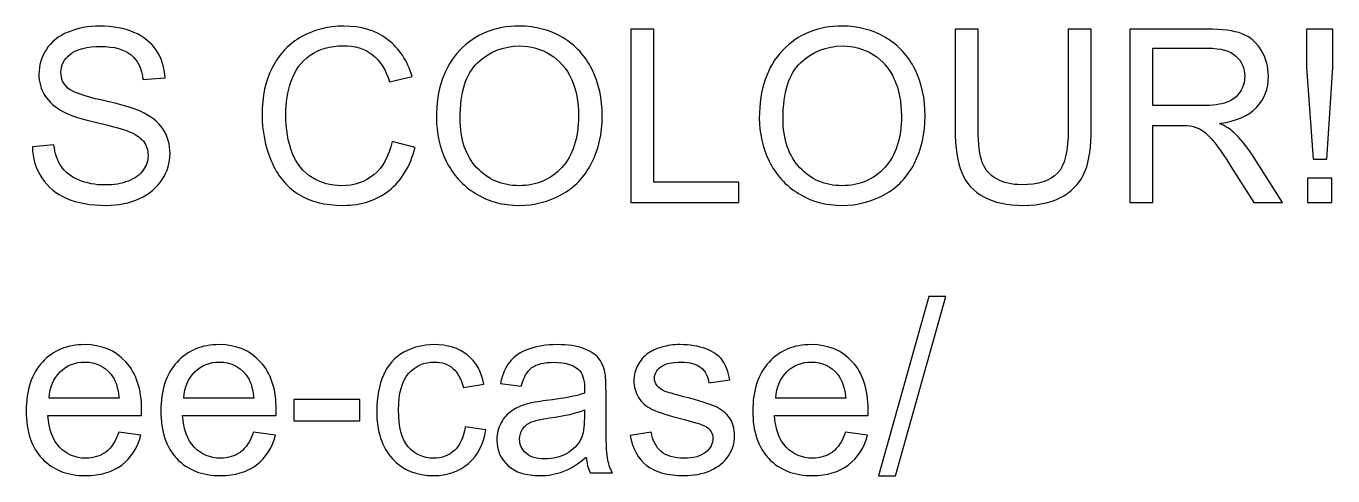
# Model space of a CAD drawing. Header units: centimetres. Extents: x -47.1 to 22.8, y -13.1 to 39.9.
# Drawn here: x -3.81 to 5.33, y 36.75 to 39.89 of the extents above; entities that cross this region are included whole.
import ezdxf

# ---------------------------------------------------------------- set-up
doc = ezdxf.new("R2010")
doc.units = ezdxf.units.CM
doc.header["$MEASUREMENT"] = 0
doc.layers.add('Layer 1', color=7, linetype='Continuous')

msp = doc.modelspace()

# ---------------------------------------------------------------- linework, layer by layer
at = {"layer": 'Layer 1', "color": 105}
for points, knots in [([(-3.76235, 39.04881), (-3.76235, 39.04881), (-3.61164, 39.06235), (-3.61164, 39.06235), (-3.61164, 39.06235), (-3.60458, 39.00139), (-3.58793, 38.95144), (-3.56169, 38.91221), (-3.56169, 38.91221), (-3.53544, 38.87326), (-3.4948, 38.84166), (-3.43977, 38.81738), (-3.43977, 38.81738), (-3.38473, 38.7934), (-3.32265, 38.78126), (-3.25378, 38.78126), (-3.25378, 38.78126), (-3.19254, 38.78126), (-3.13864, 38.79029), (-3.09179, 38.80864), (-3.09179, 38.80864), (-3.04494, 38.82698), (-3.01023, 38.8521), (-2.98737, 38.88399), (-2.98737, 38.88399), (-2.96451, 38.91588), (-2.95294, 38.95059), (-2.95294, 38.98785), (-2.95294, 38.98785), (-2.95294, 39.02566), (-2.96394, 39.05868), (-2.98595, 39.08719), (-2.98595, 39.08719), (-3.00797, 39.11541), (-3.04437, 39.13912), (-3.09517, 39.15859), (-3.09517, 39.15859), (-3.12763, 39.17101), (-3.1996, 39.19076), (-3.31107, 39.21757), (-3.31107, 39.21757), (-3.42255, 39.24439), (-3.50045, 39.2695), (-3.54504, 39.29321), (-3.54504, 39.29321), (-3.60289, 39.32369), (-3.64579, 39.36151), (-3.67401, 39.40638), (-3.67401, 39.40638), (-3.70252, 39.45125), (-3.71663, 39.50177), (-3.71663, 39.55737), (-3.71663, 39.55737), (-3.71663, 39.61889), (-3.69913, 39.67618), (-3.66442, 39.72924), (-3.66442, 39.72924), (-3.6297, 39.78258), (-3.57918, 39.82294), (-3.5123, 39.8506), (-3.5123, 39.8506), (-3.44569, 39.87826), (-3.37147, 39.89208), (-3.28991, 39.89208), (-3.28991, 39.89208), (-3.20016, 39.89208), (-3.12086, 39.87769), (-3.05228, 39.84862), (-3.05228, 39.84862), (-2.9837, 39.81984), (-2.93092, 39.77722), (-2.89395, 39.72078), (-2.89395, 39.72078), (-2.85698, 39.66461), (-2.83722, 39.60083), (-2.8344, 39.52971), (-2.8344, 39.52971), (-2.8344, 39.52971), (-2.98849, 39.51786), (-2.98849, 39.51786), (-2.98849, 39.51786), (-2.99668, 39.59434), (-3.02462, 39.6522), (-3.07231, 39.69114), (-3.07231, 39.69114), (-3.12001, 39.73037), (-3.19057, 39.74984), (-3.2837, 39.74984), (-3.2837, 39.74984), (-3.38078, 39.74984), (-3.45162, 39.73206), (-3.49593, 39.6965), (-3.49593, 39.6965), (-3.54024, 39.66094), (-3.56253, 39.61805), (-3.56253, 39.56781), (-3.56253, 39.56781), (-3.56253, 39.52435), (-3.54673, 39.48851), (-3.5154, 39.46029), (-3.5154, 39.46029), (-3.48436, 39.43235), (-3.40393, 39.40328), (-3.27354, 39.37393), (-3.27354, 39.37393), (-3.14315, 39.34429), (-3.05369, 39.31861), (-3.00515, 39.2966), (-3.00515, 39.2966), (-2.93487, 39.26414), (-2.88266, 39.22322), (-2.84908, 39.17327), (-2.84908, 39.17327), (-2.81549, 39.12359), (-2.79884, 39.0663), (-2.79884, 39.00139), (-2.79884, 39.00139), (-2.79884, 38.93676), (-2.81719, 38.87637), (-2.85416, 38.81936), (-2.85416, 38.81936), (-2.89113, 38.76235), (-2.9439, 38.71804), (-3.01305, 38.68643), (-3.01305, 38.68643), (-3.08219, 38.65482), (-3.1598, 38.63902), (-3.24645, 38.63902), (-3.24645, 38.63902), (-3.35595, 38.63902), (-3.44767, 38.65511), (-3.52161, 38.687), (-3.52161, 38.687), (-3.59584, 38.71889), (-3.65369, 38.76687), (-3.69574, 38.83121), (-3.69574, 38.83121), (-3.73808, 38.89528), (-3.76009, 38.96781), (-3.76235, 39.04881)], [0, 0, 0, 0, 0.0277778, 0.0277778, 0.0277778, 0.0277778, 0.0555556, 0.0555556, 0.0555556, 0.0555556, 0.0833333, 0.0833333, 0.0833333, 0.0833333, 0.1111111, 0.1111111, 0.1111111, 0.1111111, 0.1388889, 0.1388889, 0.1388889, 0.1388889, 0.1666667, 0.1666667, 0.1666667, 0.1666667, 0.1944444, 0.1944444, 0.1944444, 0.1944444, 0.2222222, 0.2222222, 0.2222222, 0.2222222, 0.25, 0.25, 0.25, 0.25, 0.2777778, 0.2777778, 0.2777778, 0.2777778, 0.3055556, 0.3055556, 0.3055556, 0.3055556, 0.3333333, 0.3333333, 0.3333333, 0.3333333, 0.3611111, 0.3611111, 0.3611111, 0.3611111, 0.3888889, 0.3888889, 0.3888889, 0.3888889, 0.4166667, 0.4166667, 0.4166667, 0.4166667, 0.4444444, 0.4444444, 0.4444444, 0.4444444, 0.4722222, 0.4722222, 0.4722222, 0.4722222, 0.5, 0.5, 0.5, 0.5, 0.5277778, 0.5277778, 0.5277778, 0.5277778, 0.5555556, 0.5555556, 0.5555556, 0.5555556, 0.5833333, 0.5833333, 0.5833333, 0.5833333, 0.6111111, 0.6111111, 0.6111111, 0.6111111, 0.6388889, 0.6388889, 0.6388889, 0.6388889, 0.6666667, 0.6666667, 0.6666667, 0.6666667, 0.6944444, 0.6944444, 0.6944444, 0.6944444, 0.7222222, 0.7222222, 0.7222222, 0.7222222, 0.75, 0.75, 0.75, 0.75, 0.7777778, 0.7777778, 0.7777778, 0.7777778, 0.8055556, 0.8055556, 0.8055556, 0.8055556, 0.8333333, 0.8333333, 0.8333333, 0.8333333, 0.8611111, 0.8611111, 0.8611111, 0.8611111, 0.8888889, 0.8888889, 0.8888889, 0.8888889, 0.9166667, 0.9166667, 0.9166667, 0.9166667, 0.9444444, 0.9444444, 0.9444444, 0.9444444, 1, 1, 1, 1]), ([(-1.24635, 39.08465), (-1.24635, 39.08465), (-1.08548, 39.04401), (-1.08548, 39.04401), (-1.08548, 39.04401), (-1.11906, 38.91221), (-1.17946, 38.81202), (-1.26667, 38.74288), (-1.26667, 38.74288), (-1.35387, 38.67373), (-1.46055, 38.63902), (-1.5867, 38.63902), (-1.5867, 38.63902), (-1.71709, 38.63902), (-1.82321, 38.66555), (-1.90505, 38.71889), (-1.90505, 38.71889), (-1.98689, 38.77195), (-2.04898, 38.84899), (-2.0916, 38.94975), (-2.0916, 38.94975), (-2.13421, 39.05078), (-2.15566, 39.15887), (-2.15566, 39.27458), (-2.15566, 39.27458), (-2.15566, 39.40074), (-2.13167, 39.5108), (-2.08341, 39.60478), (-2.08341, 39.60478), (-2.03515, 39.69876), (-1.96657, 39.77016), (-1.87768, 39.81899), (-1.87768, 39.81899), (-1.78878, 39.86781), (-1.69084, 39.89208), (-1.58416, 39.89208), (-1.58416, 39.89208), (-1.46281, 39.89208), (-1.36093, 39.86132), (-1.27852, 39.79952), (-1.27852, 39.79952), (-1.19583, 39.73771), (-1.13825, 39.65107), (-1.1058, 39.53931), (-1.1058, 39.53931), (-1.1058, 39.53931), (-1.26328, 39.50205), (-1.26328, 39.50205), (-1.26328, 39.50205), (-1.29122, 39.59011), (-1.33214, 39.65445), (-1.38548, 39.69453), (-1.38548, 39.69453), (-1.43882, 39.73489), (-1.50599, 39.75492), (-1.58699, 39.75492), (-1.58699, 39.75492), (-1.67984, 39.75492), (-1.75773, 39.73263), (-1.8201, 39.68804), (-1.8201, 39.68804), (-1.88247, 39.64345), (-1.9265, 39.58333), (-1.95162, 39.50826), (-1.95162, 39.50826), (-1.97702, 39.43291), (-1.98972, 39.3553), (-1.98972, 39.27543), (-1.98972, 39.27543), (-1.98972, 39.17242), (-1.97476, 39.08239), (-1.94484, 39.00563), (-1.94484, 39.00563), (-1.91493, 38.92858), (-1.86836, 38.87129), (-1.80514, 38.83319), (-1.80514, 38.83319), (-1.74193, 38.79509), (-1.67363, 38.77618), (-1.59997, 38.77618), (-1.59997, 38.77618), (-1.51022, 38.77618), (-1.43459, 38.80214), (-1.3725, 38.85379), (-1.3725, 38.85379), (-1.31041, 38.90572), (-1.26836, 38.98248), (-1.24635, 39.08465)], [0, 0, 0, 0, 0.0434783, 0.0434783, 0.0434783, 0.0434783, 0.0869565, 0.0869565, 0.0869565, 0.0869565, 0.1304348, 0.1304348, 0.1304348, 0.1304348, 0.173913, 0.173913, 0.173913, 0.173913, 0.2173913, 0.2173913, 0.2173913, 0.2173913, 0.2608696, 0.2608696, 0.2608696, 0.2608696, 0.3043478, 0.3043478, 0.3043478, 0.3043478, 0.3478261, 0.3478261, 0.3478261, 0.3478261, 0.3913043, 0.3913043, 0.3913043, 0.3913043, 0.4347826, 0.4347826, 0.4347826, 0.4347826, 0.4782609, 0.4782609, 0.4782609, 0.4782609, 0.5217391, 0.5217391, 0.5217391, 0.5217391, 0.5652174, 0.5652174, 0.5652174, 0.5652174, 0.6086957, 0.6086957, 0.6086957, 0.6086957, 0.6521739, 0.6521739, 0.6521739, 0.6521739, 0.6956522, 0.6956522, 0.6956522, 0.6956522, 0.7391304, 0.7391304, 0.7391304, 0.7391304, 0.7826087, 0.7826087, 0.7826087, 0.7826087, 0.826087, 0.826087, 0.826087, 0.826087, 0.8695652, 0.8695652, 0.8695652, 0.8695652, 0.9130435, 0.9130435, 0.9130435, 0.9130435, 1, 1, 1, 1]), ([(-0.93618, 39.24947), (-0.93618, 39.45041), (-0.88199, 39.60789), (-0.7739, 39.72162), (-0.7739, 39.72162), (-0.66581, 39.83536), (-0.52639, 39.89208), (-0.35537, 39.89208), (-0.35537, 39.89208), (-0.24333, 39.89208), (-0.14257, 39.86527), (-0.05254, 39.81193), (-0.05254, 39.81193), (0.0372, 39.75859), (0.10578, 39.68409), (0.15291, 39.58841), (0.15291, 39.58841), (0.20004, 39.49302), (0.22375, 39.38465), (0.22375, 39.26358), (0.22375, 39.26358), (0.22375, 39.14081), (0.19892, 39.03074), (0.14924, 38.93394), (0.14924, 38.93394), (0.09957, 38.83686), (0.0293, 38.76348), (-0.06158, 38.71381), (-0.06158, 38.71381), (-0.15273, 38.66386), (-0.25095, 38.63902), (-0.35621, 38.63902), (-0.35621, 38.63902), (-0.47051, 38.63902), (-0.5724, 38.66668), (-0.66243, 38.72171), (-0.66243, 38.72171), (-0.75217, 38.77674), (-0.82047, 38.85182), (-0.86675, 38.94721), (-0.86675, 38.94721), (-0.91304, 39.04231), (-0.93618, 39.14307), (-0.93618, 39.24947)], [0, 0, 0, 0, 0.0833333, 0.0833333, 0.0833333, 0.0833333, 0.1666667, 0.1666667, 0.1666667, 0.1666667, 0.25, 0.25, 0.25, 0.25, 0.3333333, 0.3333333, 0.3333333, 0.3333333, 0.4166667, 0.4166667, 0.4166667, 0.4166667, 0.5, 0.5, 0.5, 0.5, 0.5833333, 0.5833333, 0.5833333, 0.5833333, 0.6666667, 0.6666667, 0.6666667, 0.6666667, 0.75, 0.75, 0.75, 0.75, 0.8333333, 0.8333333, 0.8333333, 0.8333333, 1, 1, 1, 1]), ([(0.42328, 38.65934), (0.42328, 38.65934), (0.42328, 39.87176), (0.42328, 39.87176), (0.42328, 39.87176), (0.42328, 39.87176), (0.58415, 39.87176), (0.58415, 39.87176), (0.58415, 39.87176), (0.58415, 39.87176), (0.58415, 38.80158), (0.58415, 38.80158), (0.58415, 38.80158), (0.58415, 38.80158), (1.1802, 38.80158), (1.1802, 38.80158), (1.1802, 38.80158), (1.1802, 38.80158), (1.1802, 38.65934), (1.1802, 38.65934), (1.1802, 38.65934), (1.1802, 38.65934), (0.42328, 38.65934), (0.42328, 38.65934)], [0, 0, 0, 0, 0.1428571, 0.1428571, 0.1428571, 0.1428571, 0.2857143, 0.2857143, 0.2857143, 0.2857143, 0.4285714, 0.4285714, 0.4285714, 0.4285714, 0.5714286, 0.5714286, 0.5714286, 0.5714286, 0.7142857, 0.7142857, 0.7142857, 0.7142857, 1, 1, 1, 1]), ([(1.32272, 39.24947), (1.32272, 39.45041), (1.37691, 39.60789), (1.485, 39.72162), (1.485, 39.72162), (1.59309, 39.83536), (1.73251, 39.89208), (1.90353, 39.89208), (1.90353, 39.89208), (2.01557, 39.89208), (2.11633, 39.86527), (2.20636, 39.81193), (2.20636, 39.81193), (2.2961, 39.75859), (2.36468, 39.68409), (2.41181, 39.58841), (2.41181, 39.58841), (2.45894, 39.49302), (2.48265, 39.38465), (2.48265, 39.26358), (2.48265, 39.26358), (2.48265, 39.14081), (2.45782, 39.03074), (2.40814, 38.93394), (2.40814, 38.93394), (2.35847, 38.83686), (2.2882, 38.76348), (2.19732, 38.71381), (2.19732, 38.71381), (2.10617, 38.66386), (2.00795, 38.63902), (1.90269, 38.63902), (1.90269, 38.63902), (1.78839, 38.63902), (1.6865, 38.66668), (1.59647, 38.72171), (1.59647, 38.72171), (1.50673, 38.77674), (1.43843, 38.85182), (1.39215, 38.94721), (1.39215, 38.94721), (1.34586, 39.04231), (1.32272, 39.14307), (1.32272, 39.24947)], [0, 0, 0, 0, 0.0833333, 0.0833333, 0.0833333, 0.0833333, 0.1666667, 0.1666667, 0.1666667, 0.1666667, 0.25, 0.25, 0.25, 0.25, 0.3333333, 0.3333333, 0.3333333, 0.3333333, 0.4166667, 0.4166667, 0.4166667, 0.4166667, 0.5, 0.5, 0.5, 0.5, 0.5833333, 0.5833333, 0.5833333, 0.5833333, 0.6666667, 0.6666667, 0.6666667, 0.6666667, 0.75, 0.75, 0.75, 0.75, 0.8333333, 0.8333333, 0.8333333, 0.8333333, 1, 1, 1, 1]), ([(3.48313, 39.87176), (3.48313, 39.87176), (3.64399, 39.87176), (3.64399, 39.87176), (3.64399, 39.87176), (3.64399, 39.87176), (3.64399, 39.17157), (3.64399, 39.17157), (3.64399, 39.17157), (3.64399, 39.04965), (3.63017, 38.95285), (3.60279, 38.88117), (3.60279, 38.88117), (3.57513, 38.80976), (3.52546, 38.75134), (3.45378, 38.70647), (3.45378, 38.70647), (3.38181, 38.6616), (3.28783, 38.63902), (3.17099, 38.63902), (3.17099, 38.63902), (3.05782, 38.63902), (2.96497, 38.65849), (2.893, 38.69772), (2.893, 38.69772), (2.82075, 38.73695), (2.76939, 38.7934), (2.73863, 38.86762), (2.73863, 38.86762), (2.70787, 38.94184), (2.69234, 39.04316), (2.69234, 39.17157), (2.69234, 39.17157), (2.69234, 39.17157), (2.69234, 39.87176), (2.69234, 39.87176), (2.69234, 39.87176), (2.69234, 39.87176), (2.85321, 39.87176), (2.85321, 39.87176), (2.85321, 39.87176), (2.85321, 39.87176), (2.85321, 39.17185), (2.85321, 39.17185), (2.85321, 39.17185), (2.85321, 39.06659), (2.86309, 38.98869), (2.88256, 38.93902), (2.88256, 38.93902), (2.90203, 38.88907), (2.93534, 38.8504), (2.98303, 38.82359), (2.98303, 38.82359), (3.03044, 38.7965), (3.08858, 38.78295), (3.15716, 38.78295), (3.15716, 38.78295), (3.27457, 38.78295), (3.35839, 38.80976), (3.40834, 38.8631), (3.40834, 38.8631), (3.45829, 38.91673), (3.48313, 39.01945), (3.48313, 39.17185), (3.48313, 39.17185), (3.48313, 39.17185), (3.48313, 39.87176), (3.48313, 39.87176)], [0, 0, 0, 0, 0.0555556, 0.0555556, 0.0555556, 0.0555556, 0.1111111, 0.1111111, 0.1111111, 0.1111111, 0.1666667, 0.1666667, 0.1666667, 0.1666667, 0.2222222, 0.2222222, 0.2222222, 0.2222222, 0.2777778, 0.2777778, 0.2777778, 0.2777778, 0.3333333, 0.3333333, 0.3333333, 0.3333333, 0.3888889, 0.3888889, 0.3888889, 0.3888889, 0.4444444, 0.4444444, 0.4444444, 0.4444444, 0.5, 0.5, 0.5, 0.5, 0.5555556, 0.5555556, 0.5555556, 0.5555556, 0.6111111, 0.6111111, 0.6111111, 0.6111111, 0.6666667, 0.6666667, 0.6666667, 0.6666667, 0.7222222, 0.7222222, 0.7222222, 0.7222222, 0.7777778, 0.7777778, 0.7777778, 0.7777778, 0.8333333, 0.8333333, 0.8333333, 0.8333333, 0.8888889, 0.8888889, 0.8888889, 0.8888889, 1, 1, 1, 1]), ([(3.91521, 38.65934), (3.91521, 38.65934), (3.91521, 39.87176), (3.91521, 39.87176), (3.91521, 39.87176), (3.91521, 39.87176), (4.45256, 39.87176), (4.45256, 39.87176), (4.45256, 39.87176), (4.56065, 39.87176), (4.64278, 39.86076), (4.69894, 39.83903), (4.69894, 39.83903), (4.7551, 39.8173), (4.79998, 39.77891), (4.83356, 39.72388), (4.83356, 39.72388), (4.86715, 39.66885), (4.8838, 39.60789), (4.8838, 39.54128), (4.8838, 39.54128), (4.8838, 39.45521), (4.85586, 39.38267), (4.80026, 39.32369), (4.80026, 39.32369), (4.74466, 39.26471), (4.65887, 39.22745), (4.54259, 39.21137), (4.54259, 39.21137), (4.58521, 39.19105), (4.61738, 39.17073), (4.63939, 39.15097), (4.63939, 39.15097), (4.68624, 39.10807), (4.73055, 39.05417), (4.77204, 38.98954), (4.77204, 38.98954), (4.77204, 38.98954), (4.98173, 38.65934), (4.98173, 38.65934), (4.98173, 38.65934), (4.98173, 38.65934), (4.78135, 38.65934), (4.78135, 38.65934), (4.78135, 38.65934), (4.78135, 38.65934), (4.62105, 38.91165), (4.62105, 38.91165), (4.62105, 38.91165), (4.57448, 38.98474), (4.53582, 39.04034), (4.50562, 39.079), (4.50562, 39.079), (4.47514, 39.11767), (4.44805, 39.14448), (4.42406, 39.16), (4.42406, 39.16), (4.40035, 39.17524), (4.3758, 39.18597), (4.35096, 39.19217), (4.35096, 39.19217), (4.3329, 39.19584), (4.30327, 39.19782), (4.26178, 39.19782), (4.26178, 39.19782), (4.26178, 39.19782), (4.07608, 39.19782), (4.07608, 39.19782), (4.07608, 39.19782), (4.07608, 39.19782), (4.07608, 38.65934), (4.07608, 38.65934), (4.07608, 38.65934), (4.07608, 38.65934), (3.91521, 38.65934), (3.91521, 38.65934)], [0, 0, 0, 0, 0.05, 0.05, 0.05, 0.05, 0.1, 0.1, 0.1, 0.1, 0.15, 0.15, 0.15, 0.15, 0.2, 0.2, 0.2, 0.2, 0.25, 0.25, 0.25, 0.25, 0.3, 0.3, 0.3, 0.3, 0.35, 0.35, 0.35, 0.35, 0.4, 0.4, 0.4, 0.4, 0.45, 0.45, 0.45, 0.45, 0.5, 0.5, 0.5, 0.5, 0.55, 0.55, 0.55, 0.55, 0.6, 0.6, 0.6, 0.6, 0.65, 0.65, 0.65, 0.65, 0.7, 0.7, 0.7, 0.7, 0.75, 0.75, 0.75, 0.75, 0.8, 0.8, 0.8, 0.8, 0.85, 0.85, 0.85, 0.85, 0.9, 0.9, 0.9, 0.9, 1, 1, 1, 1]), ([(5.19566, 38.96075), (5.19566, 38.96075), (5.14994, 39.60309), (5.14994, 39.60309), (5.14994, 39.60309), (5.14994, 39.60309), (5.14994, 39.87176), (5.14994, 39.87176), (5.14994, 39.87176), (5.14994, 39.87176), (5.33451, 39.87176), (5.33451, 39.87176), (5.33451, 39.87176), (5.33451, 39.87176), (5.33451, 39.60309), (5.33451, 39.60309), (5.33451, 39.60309), (5.33451, 39.60309), (5.29218, 38.96075), (5.29218, 38.96075), (5.29218, 38.96075), (5.29218, 38.96075), (5.19566, 38.96075), (5.19566, 38.96075)], [0, 0, 0, 0, 0.1428571, 0.1428571, 0.1428571, 0.1428571, 0.2857143, 0.2857143, 0.2857143, 0.2857143, 0.4285714, 0.4285714, 0.4285714, 0.4285714, 0.5714286, 0.5714286, 0.5714286, 0.5714286, 0.7142857, 0.7142857, 0.7142857, 0.7142857, 1, 1, 1, 1]), ([(-0.77023, 39.24664), (-0.77023, 39.10073), (-0.73101, 38.98587), (-0.65255, 38.90205), (-0.65255, 38.90205), (-0.57409, 38.81823), (-0.47559, 38.77618), (-0.35706, 38.77618), (-0.35706, 38.77618), (-0.23627, 38.77618), (-0.13721, 38.81851), (-0.05904, 38.90318), (-0.05904, 38.90318), (0.01886, 38.98785), (0.0578, 39.10807), (0.0578, 39.26386), (0.0578, 39.26386), (0.0578, 39.36235), (0.04115, 39.44843), (0.00785, 39.52181), (0.00785, 39.52181), (-0.02545, 39.59519), (-0.07428, 39.6522), (-0.13834, 39.69255), (-0.13834, 39.69255), (-0.20269, 39.73291), (-0.27465, 39.75323), (-0.35452, 39.75323), (-0.35452, 39.75323), (-0.46797, 39.75323), (-0.56562, 39.71428), (-0.64747, 39.63639), (-0.64747, 39.63639), (-0.72931, 39.5585), (-0.77023, 39.42868), (-0.77023, 39.24664)], [0, 0, 0, 0, 0.1, 0.1, 0.1, 0.1, 0.2, 0.2, 0.2, 0.2, 0.3, 0.3, 0.3, 0.3, 0.4, 0.4, 0.4, 0.4, 0.5, 0.5, 0.5, 0.5, 0.6, 0.6, 0.6, 0.6, 0.7, 0.7, 0.7, 0.7, 0.8, 0.8, 0.8, 0.8, 1, 1, 1, 1]), ([(1.48867, 39.24664), (1.48867, 39.10073), (1.52789, 38.98587), (1.60635, 38.90205), (1.60635, 38.90205), (1.68481, 38.81823), (1.78331, 38.77618), (1.90184, 38.77618), (1.90184, 38.77618), (2.02263, 38.77618), (2.12169, 38.81851), (2.19986, 38.90318), (2.19986, 38.90318), (2.27776, 38.98785), (2.3167, 39.10807), (2.3167, 39.26386), (2.3167, 39.26386), (2.3167, 39.36235), (2.30005, 39.44843), (2.26675, 39.52181), (2.26675, 39.52181), (2.23345, 39.59519), (2.18462, 39.6522), (2.12056, 39.69255), (2.12056, 39.69255), (2.05621, 39.73291), (1.98425, 39.75323), (1.90438, 39.75323), (1.90438, 39.75323), (1.79093, 39.75323), (1.69328, 39.71428), (1.61143, 39.63639), (1.61143, 39.63639), (1.52959, 39.5585), (1.48867, 39.42868), (1.48867, 39.24664)], [0, 0, 0, 0, 0.1, 0.1, 0.1, 0.1, 0.2, 0.2, 0.2, 0.2, 0.3, 0.3, 0.3, 0.3, 0.4, 0.4, 0.4, 0.4, 0.5, 0.5, 0.5, 0.5, 0.6, 0.6, 0.6, 0.6, 0.7, 0.7, 0.7, 0.7, 0.8, 0.8, 0.8, 0.8, 1, 1, 1, 1]), ([(4.07608, 39.33667), (4.07608, 39.33667), (4.42039, 39.33667), (4.42039, 39.33667), (4.42039, 39.33667), (4.49377, 39.33667), (4.55078, 39.34429), (4.59198, 39.35953), (4.59198, 39.35953), (4.63319, 39.37449), (4.66451, 39.39876), (4.68568, 39.43235), (4.68568, 39.43235), (4.70713, 39.46565), (4.71785, 39.50177), (4.71785, 39.541), (4.71785, 39.541), (4.71785, 39.59829), (4.69725, 39.6457), (4.65576, 39.68268), (4.65576, 39.68268), (4.61428, 39.71965), (4.5488, 39.73799), (4.45934, 39.73799), (4.45934, 39.73799), (4.45934, 39.73799), (4.07608, 39.73799), (4.07608, 39.73799), (4.07608, 39.73799), (4.07608, 39.73799), (4.07608, 39.33667), (4.07608, 39.33667)], [0, 0, 0, 0, 0.1111111, 0.1111111, 0.1111111, 0.1111111, 0.2222222, 0.2222222, 0.2222222, 0.2222222, 0.3333333, 0.3333333, 0.3333333, 0.3333333, 0.4444444, 0.4444444, 0.4444444, 0.4444444, 0.5555556, 0.5555556, 0.5555556, 0.5555556, 0.6666667, 0.6666667, 0.6666667, 0.6666667, 0.7777778, 0.7777778, 0.7777778, 0.7777778, 1, 1, 1, 1]), ([(5.15671, 38.65934), (5.15671, 38.65934), (5.15671, 38.82867), (5.15671, 38.82867), (5.15671, 38.82867), (5.15671, 38.82867), (5.32774, 38.82867), (5.32774, 38.82867), (5.32774, 38.82867), (5.32774, 38.82867), (5.32774, 38.65934), (5.32774, 38.65934), (5.32774, 38.65934), (5.32774, 38.65934), (5.15671, 38.65934), (5.15671, 38.65934)], [0, 0, 0, 0, 0.2, 0.2, 0.2, 0.2, 0.4, 0.4, 0.4, 0.4, 0.6, 0.6, 0.6, 0.6, 1, 1, 1, 1]), ([(2.15582, 36.74729), (2.15582, 36.74729), (2.50803, 38.00035), (2.50803, 38.00035), (2.50803, 38.00035), (2.50803, 38.00035), (2.62798, 38.00035), (2.62798, 38.00035), (2.62798, 38.00035), (2.62798, 38.00035), (2.27576, 36.74729), (2.27576, 36.74729), (2.27576, 36.74729), (2.27576, 36.74729), (2.15582, 36.74729), (2.15582, 36.74729)], [0, 0, 0, 0, 0.2, 0.2, 0.2, 0.2, 0.4, 0.4, 0.4, 0.4, 0.6, 0.6, 0.6, 0.6, 1, 1, 1, 1]), ([(-3.15728, 37.05209), (-3.15728, 37.05209), (-3.00319, 37.03177), (-3.00319, 37.03177), (-3.00319, 37.03177), (-3.02718, 36.94231), (-3.07205, 36.8726), (-3.13753, 36.82321), (-3.13753, 36.82321), (-3.203, 36.77382), (-3.28654, 36.74898), (-3.38842, 36.74898), (-3.38842, 36.74898), (-3.51655, 36.74898), (-3.61815, 36.78849), (-3.69322, 36.86752), (-3.69322, 36.86752), (-3.76829, 36.94626), (-3.80583, 37.05717), (-3.80583, 37.19969), (-3.80583, 37.19969), (-3.80583, 37.34701), (-3.76801, 37.46159), (-3.69209, 37.54287), (-3.69209, 37.54287), (-3.61617, 37.62444), (-3.51768, 37.66507), (-3.39661, 37.66507), (-3.39661, 37.66507), (-3.27948, 37.66507), (-3.18381, 37.62528), (-3.10959, 37.54541), (-3.10959, 37.54541), (-3.03536, 37.46554), (-2.99811, 37.35322), (-2.99811, 37.20844), (-2.99811, 37.20844), (-2.99811, 37.19969), (-2.99839, 37.18643), (-2.99896, 37.16893), (-2.99896, 37.16893), (-2.99896, 37.16893), (-3.65343, 37.16893), (-3.65343, 37.16893), (-3.65343, 37.16893), (-3.64778, 37.07269), (-3.62069, 36.99875), (-3.57158, 36.94767), (-3.57158, 36.94767), (-3.52276, 36.89659), (-3.46152, 36.8709), (-3.38842, 36.8709), (-3.38842, 36.8709), (-3.33395, 36.8709), (-3.28739, 36.8853), (-3.249, 36.91408), (-3.249, 36.91408), (-3.21034, 36.94287), (-3.17986, 36.98887), (-3.15728, 37.05209)], [0, 0, 0, 0, 0.0625, 0.0625, 0.0625, 0.0625, 0.125, 0.125, 0.125, 0.125, 0.1875, 0.1875, 0.1875, 0.1875, 0.25, 0.25, 0.25, 0.25, 0.3125, 0.3125, 0.3125, 0.3125, 0.375, 0.375, 0.375, 0.375, 0.4375, 0.4375, 0.4375, 0.4375, 0.5, 0.5, 0.5, 0.5, 0.5625, 0.5625, 0.5625, 0.5625, 0.625, 0.625, 0.625, 0.625, 0.6875, 0.6875, 0.6875, 0.6875, 0.75, 0.75, 0.75, 0.75, 0.8125, 0.8125, 0.8125, 0.8125, 0.875, 0.875, 0.875, 0.875, 1, 1, 1, 1]), ([(-2.21551, 37.05209), (-2.21551, 37.05209), (-2.06142, 37.03177), (-2.06142, 37.03177), (-2.06142, 37.03177), (-2.08541, 36.94231), (-2.13028, 36.8726), (-2.19576, 36.82321), (-2.19576, 36.82321), (-2.26123, 36.77382), (-2.34477, 36.74898), (-2.44665, 36.74898), (-2.44665, 36.74898), (-2.57478, 36.74898), (-2.67638, 36.78849), (-2.75145, 36.86752), (-2.75145, 36.86752), (-2.82652, 36.94626), (-2.86406, 37.05717), (-2.86406, 37.19969), (-2.86406, 37.19969), (-2.86406, 37.34701), (-2.82624, 37.46159), (-2.75032, 37.54287), (-2.75032, 37.54287), (-2.6744, 37.62444), (-2.57591, 37.66507), (-2.45484, 37.66507), (-2.45484, 37.66507), (-2.33771, 37.66507), (-2.24204, 37.62528), (-2.16782, 37.54541), (-2.16782, 37.54541), (-2.09359, 37.46554), (-2.05634, 37.35322), (-2.05634, 37.20844), (-2.05634, 37.20844), (-2.05634, 37.19969), (-2.05662, 37.18643), (-2.05719, 37.16893), (-2.05719, 37.16893), (-2.05719, 37.16893), (-2.71166, 37.16893), (-2.71166, 37.16893), (-2.71166, 37.16893), (-2.70601, 37.07269), (-2.67892, 36.99875), (-2.62981, 36.94767), (-2.62981, 36.94767), (-2.58099, 36.89659), (-2.51975, 36.8709), (-2.44665, 36.8709), (-2.44665, 36.8709), (-2.39218, 36.8709), (-2.34562, 36.8853), (-2.30723, 36.91408), (-2.30723, 36.91408), (-2.26857, 36.94287), (-2.23809, 36.98887), (-2.21551, 37.05209)], [0, 0, 0, 0, 0.0625, 0.0625, 0.0625, 0.0625, 0.125, 0.125, 0.125, 0.125, 0.1875, 0.1875, 0.1875, 0.1875, 0.25, 0.25, 0.25, 0.25, 0.3125, 0.3125, 0.3125, 0.3125, 0.375, 0.375, 0.375, 0.375, 0.4375, 0.4375, 0.4375, 0.4375, 0.5, 0.5, 0.5, 0.5, 0.5625, 0.5625, 0.5625, 0.5625, 0.625, 0.625, 0.625, 0.625, 0.6875, 0.6875, 0.6875, 0.6875, 0.75, 0.75, 0.75, 0.75, 0.8125, 0.8125, 0.8125, 0.8125, 0.875, 0.875, 0.875, 0.875, 1, 1, 1, 1]), ([(-0.73526, 37.08934), (-0.73526, 37.08934), (-0.58963, 37.06902), (-0.58963, 37.06902), (-0.58963, 37.06902), (-0.60572, 36.96883), (-0.64636, 36.89066), (-0.71212, 36.83393), (-0.71212, 36.83393), (-0.77788, 36.77721), (-0.85887, 36.74898), (-0.95455, 36.74898), (-0.95455, 36.74898), (-1.07449, 36.74898), (-1.17101, 36.78821), (-1.24382, 36.86667), (-1.24382, 36.86667), (-1.31692, 36.94513), (-1.35333, 37.05745), (-1.35333, 37.20364), (-1.35333, 37.20364), (-1.35333, 37.29847), (-1.33752, 37.38116), (-1.3062, 37.45228), (-1.3062, 37.45228), (-1.27487, 37.52312), (-1.22717, 37.57646), (-1.16283, 37.61174), (-1.16283, 37.61174), (-1.09876, 37.64729), (-1.02905, 37.66507), (-0.95342, 37.66507), (-0.95342, 37.66507), (-0.85831, 37.66507), (-0.78013, 37.64109), (-0.71974, 37.59283), (-0.71974, 37.59283), (-0.65906, 37.54457), (-0.62011, 37.47599), (-0.60318, 37.38737), (-0.60318, 37.38737), (-0.60318, 37.38737), (-0.74711, 37.36536), (-0.74711, 37.36536), (-0.74711, 37.36536), (-0.76094, 37.42434), (-0.78521, 37.46865), (-0.82049, 37.49856), (-0.82049, 37.49856), (-0.85549, 37.5282), (-0.89782, 37.54316), (-0.94749, 37.54316), (-0.94749, 37.54316), (-1.02256, 37.54316), (-1.08352, 37.51634), (-1.13065, 37.46272), (-1.13065, 37.46272), (-1.1775, 37.40882), (-1.20093, 37.32415), (-1.20093, 37.20788), (-1.20093, 37.20788), (-1.20093, 37.08991), (-1.17835, 37.00439), (-1.13319, 36.95105), (-1.13319, 36.95105), (-1.08776, 36.89771), (-1.02877, 36.8709), (-0.95624, 36.8709), (-0.95624, 36.8709), (-0.89754, 36.8709), (-0.84871, 36.88868), (-0.80977, 36.92453), (-0.80977, 36.92453), (-0.77054, 36.96009), (-0.7457, 37.01512), (-0.73526, 37.08934)], [0, 0, 0, 0, 0.05, 0.05, 0.05, 0.05, 0.1, 0.1, 0.1, 0.1, 0.15, 0.15, 0.15, 0.15, 0.2, 0.2, 0.2, 0.2, 0.25, 0.25, 0.25, 0.25, 0.3, 0.3, 0.3, 0.3, 0.35, 0.35, 0.35, 0.35, 0.4, 0.4, 0.4, 0.4, 0.45, 0.45, 0.45, 0.45, 0.5, 0.5, 0.5, 0.5, 0.55, 0.55, 0.55, 0.55, 0.6, 0.6, 0.6, 0.6, 0.65, 0.65, 0.65, 0.65, 0.7, 0.7, 0.7, 0.7, 0.75, 0.75, 0.75, 0.75, 0.8, 0.8, 0.8, 0.8, 0.85, 0.85, 0.85, 0.85, 0.9, 0.9, 0.9, 0.9, 1, 1, 1, 1]), ([(0.11141, 36.87768), (0.05609, 36.83055), (0.00275, 36.79753), (-0.04833, 36.77805), (-0.04833, 36.77805), (-0.09941, 36.75858), (-0.15416, 36.74898), (-0.21286, 36.74898), (-0.21286, 36.74898), (-0.30938, 36.74898), (-0.38361, 36.77241), (-0.43554, 36.81954), (-0.43554, 36.81954), (-0.48747, 36.86639), (-0.51343, 36.9265), (-0.51343, 36.9996), (-0.51343, 36.9996), (-0.51343, 37.04249), (-0.50355, 37.08172), (-0.48408, 37.11728), (-0.48408, 37.11728), (-0.46432, 37.15284), (-0.43864, 37.18106), (-0.40703, 37.20251), (-0.40703, 37.20251), (-0.37514, 37.22396), (-0.33958, 37.24033), (-0.29979, 37.25134), (-0.29979, 37.25134), (-0.27044, 37.25896), (-0.22613, 37.2663), (-0.16714, 37.27363), (-0.16714, 37.27363), (-0.04692, 37.28774), (0.04198, 37.30496), (0.09871, 37.32472), (0.09871, 37.32472), (0.09927, 37.34504), (0.09956, 37.35802), (0.09956, 37.36338), (0.09956, 37.36338), (0.09956, 37.42378), (0.08544, 37.46639), (0.05722, 37.49123), (0.05722, 37.49123), (0.01912, 37.52481), (-0.0376, 37.54146), (-0.11268, 37.54146), (-0.11268, 37.54146), (-0.18295, 37.54146), (-0.23488, 37.52904), (-0.26818, 37.50449), (-0.26818, 37.50449), (-0.30176, 37.47994), (-0.32632, 37.43648), (-0.3424, 37.37382), (-0.3424, 37.37382), (-0.3424, 37.37382), (-0.48803, 37.39414), (-0.48803, 37.39414), (-0.48803, 37.39414), (-0.47477, 37.45651), (-0.45303, 37.50703), (-0.42255, 37.54541), (-0.42255, 37.54541), (-0.39207, 37.5838), (-0.34805, 37.61315), (-0.29047, 37.63403), (-0.29047, 37.63403), (-0.23318, 37.65463), (-0.1663, 37.66507), (-0.09066, 37.66507), (-0.09066, 37.66507), (-0.01559, 37.66507), (0.04565, 37.65633), (0.09278, 37.63855), (0.09278, 37.63855), (0.13963, 37.62077), (0.17434, 37.59875), (0.19636, 37.57194), (0.19636, 37.57194), (0.21837, 37.54513), (0.23389, 37.51126), (0.24292, 37.47034), (0.24292, 37.47034), (0.24772, 37.44494), (0.25026, 37.39922), (0.25026, 37.33346), (0.25026, 37.33346), (0.25026, 37.33346), (0.25026, 37.13591), (0.25026, 37.13591), (0.25026, 37.13591), (0.25026, 36.9979), (0.25337, 36.9107), (0.25958, 36.87373), (0.25958, 36.87373), (0.2655, 36.83675), (0.27792, 36.80148), (0.29598, 36.76761), (0.29598, 36.76761), (0.29598, 36.76761), (0.1402, 36.76761), (0.1402, 36.76761), (0.1402, 36.76761), (0.12524, 36.79894), (0.11564, 36.83563), (0.11141, 36.87768)], [0, 0, 0, 0, 0.0357143, 0.0357143, 0.0357143, 0.0357143, 0.0714286, 0.0714286, 0.0714286, 0.0714286, 0.1071429, 0.1071429, 0.1071429, 0.1071429, 0.1428571, 0.1428571, 0.1428571, 0.1428571, 0.1785714, 0.1785714, 0.1785714, 0.1785714, 0.2142857, 0.2142857, 0.2142857, 0.2142857, 0.25, 0.25, 0.25, 0.25, 0.2857143, 0.2857143, 0.2857143, 0.2857143, 0.3214286, 0.3214286, 0.3214286, 0.3214286, 0.3571429, 0.3571429, 0.3571429, 0.3571429, 0.3928571, 0.3928571, 0.3928571, 0.3928571, 0.4285714, 0.4285714, 0.4285714, 0.4285714, 0.4642857, 0.4642857, 0.4642857, 0.4642857, 0.5, 0.5, 0.5, 0.5, 0.5357143, 0.5357143, 0.5357143, 0.5357143, 0.5714286, 0.5714286, 0.5714286, 0.5714286, 0.6071429, 0.6071429, 0.6071429, 0.6071429, 0.6428571, 0.6428571, 0.6428571, 0.6428571, 0.6785714, 0.6785714, 0.6785714, 0.6785714, 0.7142857, 0.7142857, 0.7142857, 0.7142857, 0.75, 0.75, 0.75, 0.75, 0.7857143, 0.7857143, 0.7857143, 0.7857143, 0.8214286, 0.8214286, 0.8214286, 0.8214286, 0.8571429, 0.8571429, 0.8571429, 0.8571429, 0.8928571, 0.8928571, 0.8928571, 0.8928571, 0.9285714, 0.9285714, 0.9285714, 0.9285714, 1, 1, 1, 1]), ([(0.41987, 37.03008), (0.41987, 37.03008), (0.56719, 37.05378), (0.56719, 37.05378), (0.56719, 37.05378), (0.57538, 36.9948), (0.59852, 36.94964), (0.63634, 36.91803), (0.63634, 36.91803), (0.67415, 36.88671), (0.72721, 36.8709), (0.79495, 36.8709), (0.79495, 36.8709), (0.86353, 36.8709), (0.91433, 36.88473), (0.94763, 36.91267), (0.94763, 36.91267), (0.98065, 36.94033), (0.9973, 36.97307), (0.9973, 37.0106), (0.9973, 37.0106), (0.9973, 37.04419), (0.98234, 37.07072), (0.95271, 37.08991), (0.95271, 37.08991), (0.93182, 37.10317), (0.88102, 37.11982), (0.80031, 37.14042), (0.80031, 37.14042), (0.69137, 37.1678), (0.61602, 37.19151), (0.57368, 37.21154), (0.57368, 37.21154), (0.53163, 37.23186), (0.49974, 37.25952), (0.47801, 37.29508), (0.47801, 37.29508), (0.45628, 37.33036), (0.44527, 37.36959), (0.44527, 37.41249), (0.44527, 37.41249), (0.44527, 37.45172), (0.4543, 37.48784), (0.47208, 37.52114), (0.47208, 37.52114), (0.49015, 37.55444), (0.51442, 37.5821), (0.54518, 37.60412), (0.54518, 37.60412), (0.56832, 37.62105), (0.59993, 37.63544), (0.63972, 37.64729), (0.63972, 37.64729), (0.6798, 37.65915), (0.72241, 37.66507), (0.76813, 37.66507), (0.76813, 37.66507), (0.837, 37.66507), (0.89739, 37.6552), (0.94932, 37.63516), (0.94932, 37.63516), (1.00153, 37.6154), (1.03991, 37.58831), (1.06475, 37.55444), (1.06475, 37.55444), (1.0893, 37.5203), (1.10652, 37.47486), (1.11583, 37.41785), (1.11583, 37.41785), (1.11583, 37.41785), (0.97021, 37.39753), (0.97021, 37.39753), (0.97021, 37.39753), (0.96371, 37.44325), (0.94452, 37.47909), (0.91291, 37.50477), (0.91291, 37.50477), (0.88131, 37.53046), (0.83671, 37.54316), (0.77886, 37.54316), (0.77886, 37.54316), (0.71084, 37.54316), (0.66202, 37.53187), (0.63295, 37.50929), (0.63295, 37.50929), (0.60388, 37.48671), (0.58921, 37.46018), (0.58921, 37.42998), (0.58921, 37.42998), (0.58921, 37.41079), (0.59513, 37.3933), (0.60727, 37.37777), (0.60727, 37.37777), (0.6194, 37.36197), (0.63831, 37.3487), (0.66428, 37.33826), (0.66428, 37.33826), (0.67923, 37.33262), (0.7227, 37.31992), (0.79551, 37.30016), (0.79551, 37.30016), (0.9005, 37.27222), (0.97387, 37.24908), (1.01564, 37.2313), (1.01564, 37.2313), (1.05741, 37.21352), (1.09015, 37.18727), (1.11386, 37.15341), (1.11386, 37.15341), (1.13785, 37.11926), (1.1497, 37.07692), (1.1497, 37.02613), (1.1497, 37.02613), (1.1497, 36.97674), (1.13531, 36.93017), (1.10624, 36.88643), (1.10624, 36.88643), (1.07717, 36.84268), (1.0354, 36.80881), (0.98093, 36.78483), (0.98093, 36.78483), (0.92618, 36.76084), (0.86437, 36.74898), (0.79551, 36.74898), (0.79551, 36.74898), (0.68149, 36.74898), (0.59429, 36.77269), (0.53446, 36.81982), (0.53446, 36.81982), (0.47462, 36.86723), (0.43652, 36.93723), (0.41987, 37.03008)], [0, 0, 0, 0, 0.0294118, 0.0294118, 0.0294118, 0.0294118, 0.0588235, 0.0588235, 0.0588235, 0.0588235, 0.0882353, 0.0882353, 0.0882353, 0.0882353, 0.1176471, 0.1176471, 0.1176471, 0.1176471, 0.1470588, 0.1470588, 0.1470588, 0.1470588, 0.1764706, 0.1764706, 0.1764706, 0.1764706, 0.2058824, 0.2058824, 0.2058824, 0.2058824, 0.2352941, 0.2352941, 0.2352941, 0.2352941, 0.2647059, 0.2647059, 0.2647059, 0.2647059, 0.2941176, 0.2941176, 0.2941176, 0.2941176, 0.3235294, 0.3235294, 0.3235294, 0.3235294, 0.3529412, 0.3529412, 0.3529412, 0.3529412, 0.3823529, 0.3823529, 0.3823529, 0.3823529, 0.4117647, 0.4117647, 0.4117647, 0.4117647, 0.4411765, 0.4411765, 0.4411765, 0.4411765, 0.4705882, 0.4705882, 0.4705882, 0.4705882, 0.5, 0.5, 0.5, 0.5, 0.5294118, 0.5294118, 0.5294118, 0.5294118, 0.5588235, 0.5588235, 0.5588235, 0.5588235, 0.5882353, 0.5882353, 0.5882353, 0.5882353, 0.6176471, 0.6176471, 0.6176471, 0.6176471, 0.6470588, 0.6470588, 0.6470588, 0.6470588, 0.6764706, 0.6764706, 0.6764706, 0.6764706, 0.7058824, 0.7058824, 0.7058824, 0.7058824, 0.7352941, 0.7352941, 0.7352941, 0.7352941, 0.7647059, 0.7647059, 0.7647059, 0.7647059, 0.7941176, 0.7941176, 0.7941176, 0.7941176, 0.8235294, 0.8235294, 0.8235294, 0.8235294, 0.8529412, 0.8529412, 0.8529412, 0.8529412, 0.8823529, 0.8823529, 0.8823529, 0.8823529, 0.9117647, 0.9117647, 0.9117647, 0.9117647, 0.9411765, 0.9411765, 0.9411765, 0.9411765, 1, 1, 1, 1]), ([(1.92525, 37.05209), (1.92525, 37.05209), (2.07934, 37.03177), (2.07934, 37.03177), (2.07934, 37.03177), (2.05535, 36.94231), (2.01048, 36.8726), (1.945, 36.82321), (1.945, 36.82321), (1.87953, 36.77382), (1.79599, 36.74898), (1.69411, 36.74898), (1.69411, 36.74898), (1.56598, 36.74898), (1.46438, 36.78849), (1.38931, 36.86752), (1.38931, 36.86752), (1.31424, 36.94626), (1.2767, 37.05717), (1.2767, 37.19969), (1.2767, 37.19969), (1.2767, 37.34701), (1.31452, 37.46159), (1.39044, 37.54287), (1.39044, 37.54287), (1.46636, 37.62444), (1.56485, 37.66507), (1.68592, 37.66507), (1.68592, 37.66507), (1.80305, 37.66507), (1.89872, 37.62528), (1.97294, 37.54541), (1.97294, 37.54541), (2.04717, 37.46554), (2.08442, 37.35322), (2.08442, 37.20844), (2.08442, 37.20844), (2.08442, 37.19969), (2.08414, 37.18643), (2.08357, 37.16893), (2.08357, 37.16893), (2.08357, 37.16893), (1.4291, 37.16893), (1.4291, 37.16893), (1.4291, 37.16893), (1.43475, 37.07269), (1.46184, 36.99875), (1.51095, 36.94767), (1.51095, 36.94767), (1.55977, 36.89659), (1.62101, 36.8709), (1.69411, 36.8709), (1.69411, 36.8709), (1.74858, 36.8709), (1.79514, 36.8853), (1.83353, 36.91408), (1.83353, 36.91408), (1.87219, 36.94287), (1.90267, 36.98887), (1.92525, 37.05209)], [0, 0, 0, 0, 0.0625, 0.0625, 0.0625, 0.0625, 0.125, 0.125, 0.125, 0.125, 0.1875, 0.1875, 0.1875, 0.1875, 0.25, 0.25, 0.25, 0.25, 0.3125, 0.3125, 0.3125, 0.3125, 0.375, 0.375, 0.375, 0.375, 0.4375, 0.4375, 0.4375, 0.4375, 0.5, 0.5, 0.5, 0.5, 0.5625, 0.5625, 0.5625, 0.5625, 0.625, 0.625, 0.625, 0.625, 0.6875, 0.6875, 0.6875, 0.6875, 0.75, 0.75, 0.75, 0.75, 0.8125, 0.8125, 0.8125, 0.8125, 0.875, 0.875, 0.875, 0.875, 1, 1, 1, 1]), ([(-3.64496, 37.29085), (-3.64496, 37.29085), (-3.15559, 37.29085), (-3.15559, 37.29085), (-3.15559, 37.29085), (-3.16208, 37.36479), (-3.18099, 37.42011), (-3.21175, 37.45708), (-3.21175, 37.45708), (-3.25888, 37.51437), (-3.32041, 37.54316), (-3.39576, 37.54316), (-3.39576, 37.54316), (-3.46406, 37.54316), (-3.52135, 37.5203), (-3.56791, 37.47458), (-3.56791, 37.47458), (-3.6142, 37.42886), (-3.63988, 37.36761), (-3.64496, 37.29085)], [0, 0, 0, 0, 0.1666667, 0.1666667, 0.1666667, 0.1666667, 0.3333333, 0.3333333, 0.3333333, 0.3333333, 0.5, 0.5, 0.5, 0.5, 0.6666667, 0.6666667, 0.6666667, 0.6666667, 1, 1, 1, 1]), ([(-2.70319, 37.29085), (-2.70319, 37.29085), (-2.21382, 37.29085), (-2.21382, 37.29085), (-2.21382, 37.29085), (-2.22031, 37.36479), (-2.23922, 37.42011), (-2.26998, 37.45708), (-2.26998, 37.45708), (-2.31711, 37.51437), (-2.37864, 37.54316), (-2.45399, 37.54316), (-2.45399, 37.54316), (-2.52229, 37.54316), (-2.57958, 37.5203), (-2.62614, 37.47458), (-2.62614, 37.47458), (-2.67243, 37.42886), (-2.69811, 37.36761), (-2.70319, 37.29085)], [0, 0, 0, 0, 0.1666667, 0.1666667, 0.1666667, 0.1666667, 0.3333333, 0.3333333, 0.3333333, 0.3333333, 0.5, 0.5, 0.5, 0.5, 0.6666667, 0.6666667, 0.6666667, 0.6666667, 1, 1, 1, 1]), ([(1.43757, 37.29085), (1.43757, 37.29085), (1.92694, 37.29085), (1.92694, 37.29085), (1.92694, 37.29085), (1.92045, 37.36479), (1.90154, 37.42011), (1.87078, 37.45708), (1.87078, 37.45708), (1.82365, 37.51437), (1.76212, 37.54316), (1.68677, 37.54316), (1.68677, 37.54316), (1.61847, 37.54316), (1.56118, 37.5203), (1.51462, 37.47458), (1.51462, 37.47458), (1.46833, 37.42886), (1.44265, 37.36761), (1.43757, 37.29085)], [0, 0, 0, 0, 0.1666667, 0.1666667, 0.1666667, 0.1666667, 0.3333333, 0.3333333, 0.3333333, 0.3333333, 0.5, 0.5, 0.5, 0.5, 0.6666667, 0.6666667, 0.6666667, 0.6666667, 1, 1, 1, 1]), ([(-1.93245, 37.13168), (-1.93245, 37.13168), (-1.93245, 37.28069), (-1.93245, 37.28069), (-1.93245, 37.28069), (-1.93245, 37.28069), (-1.47186, 37.28069), (-1.47186, 37.28069), (-1.47186, 37.28069), (-1.47186, 37.28069), (-1.47186, 37.13168), (-1.47186, 37.13168), (-1.47186, 37.13168), (-1.47186, 37.13168), (-1.93245, 37.13168), (-1.93245, 37.13168)], [0, 0, 0, 0, 0.2, 0.2, 0.2, 0.2, 0.4, 0.4, 0.4, 0.4, 0.6, 0.6, 0.6, 0.6, 1, 1, 1, 1]), ([(0.09956, 37.20788), (0.04537, 37.18586), (-0.03591, 37.16724), (-0.14428, 37.152), (-0.14428, 37.152), (-0.20581, 37.14325), (-0.24927, 37.13337), (-0.27467, 37.12236), (-0.27467, 37.12236), (-0.30007, 37.11136), (-0.31954, 37.09527), (-0.33337, 37.07438), (-0.33337, 37.07438), (-0.3472, 37.05322), (-0.35426, 37.02979), (-0.35426, 37.00383), (-0.35426, 37.00383), (-0.35426, 36.9646), (-0.3393, 36.93158), (-0.3091, 36.90533), (-0.3091, 36.90533), (-0.2789, 36.87909), (-0.23488, 36.86582), (-0.17702, 36.86582), (-0.17702, 36.86582), (-0.11973, 36.86582), (-0.06865, 36.87824), (-0.02378, 36.90336), (-0.02378, 36.90336), (0.02082, 36.92819), (0.05384, 36.96234), (0.07472, 37.00552), (0.07472, 37.00552), (0.09081, 37.03911), (0.09871, 37.0885), (0.09871, 37.15369), (0.09871, 37.15369), (0.09871, 37.15369), (0.09956, 37.20788), (0.09956, 37.20788)], [0, 0, 0, 0, 0.0909091, 0.0909091, 0.0909091, 0.0909091, 0.1818182, 0.1818182, 0.1818182, 0.1818182, 0.2727273, 0.2727273, 0.2727273, 0.2727273, 0.3636364, 0.3636364, 0.3636364, 0.3636364, 0.4545455, 0.4545455, 0.4545455, 0.4545455, 0.5454545, 0.5454545, 0.5454545, 0.5454545, 0.6363636, 0.6363636, 0.6363636, 0.6363636, 0.7272727, 0.7272727, 0.7272727, 0.7272727, 0.8181818, 0.8181818, 0.8181818, 0.8181818, 1, 1, 1, 1])]:
    msp.add_open_spline(points, degree=3, knots=knots, dxfattribs=at)

doc.saveas('drawing.dxf')
